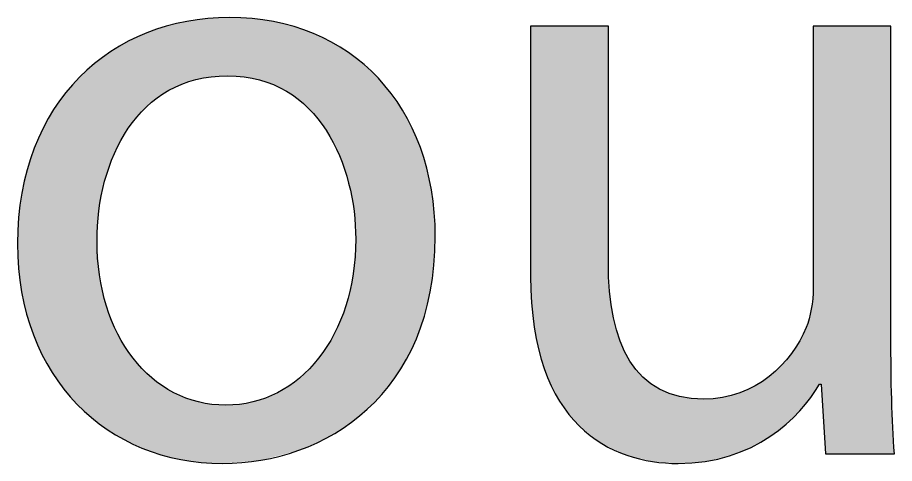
# Model space of a CAD drawing. Extents: x 0 to 360, y -268 to 0.
# Drawn here: x 21.843 to 24.821, y -160.834 to -159.32 of the extents above; entities that cross this region are included whole.
import ezdxf

# ---------------------------------------------------------------- set-up
doc = ezdxf.new("R2010")
doc.units = 0
doc.layers.add('LAYER_1', color=7, linetype='CONTINUOUS')

# ---------------------------------------------------------------- blocks, each defined once
blk = doc.blocks.new('*U111')
at = {"layer": 'LAYER_1', "color": 250}
for points in [[(22.4492, -159.5305), (22.4175, -159.3332), (22.4492, -159.3288)], [(22.4581, -159.5288), (22.4492, -159.3288), (22.4581, -159.3276)], [(22.467, -159.5272), (22.4581, -159.3276), (22.467, -159.3264)], [(22.4892, -159.5231), (22.467, -159.3264), (22.4892, -159.3233)], [(22.5011, -159.5209), (22.4892, -159.3233), (22.5011, -159.3228)], [(22.5035, -159.5207), (22.5011, -159.3228), (22.5035, -159.3227)], [(22.539, -159.5186), (22.5035, -159.3227), (22.539, -159.3211)], [(22.5509, -159.5179), (22.539, -159.3211), (22.5509, -159.3205)], [(22.5569, -159.5176), (22.5509, -159.3205), (22.5569, -159.3203)], [(22.563, -159.5179), (22.5569, -159.3203), (22.563, -159.32)], [(22.5569, -159.5176), (22.5569, -159.3203), (22.563, -159.5179)], [(22.563, -159.5179), (22.563, -159.32), (22.5974, -159.5201)], [(22.5974, -159.5201), (22.5974, -159.3216), (22.6132, -159.5211)], [(22.6132, -159.5211), (22.6132, -159.3223), (22.6395, -159.5263)], [(22.6395, -159.5263), (22.6395, -159.3235), (22.6422, -159.5268)], [(22.6422, -159.5268), (22.6422, -159.3239), (22.6651, -159.5313)], [(22.6651, -159.5313), (22.6651, -159.3271), (22.6699, -159.533)], [(22.6699, -159.533), (22.6699, -159.3278), (22.6851, -159.5382)], [(22.6851, -159.5382), (22.6851, -159.3299), (22.7126, -159.5476)], [(22.3172, -159.5927), (22.2991, -159.3662), (22.3172, -159.3601)], [(22.3301, -159.5844), (22.3172, -159.3601), (22.3301, -159.3557)], [(22.3351, -159.5811), (22.3301, -159.3557), (22.3351, -159.354)], [(22.3485, -159.5725), (22.3351, -159.354), (22.3485, -159.3494)], [(22.3573, -159.5668), (22.3485, -159.3494), (22.3573, -159.3473)], [(22.3737, -159.559), (22.3573, -159.3473), (22.3737, -159.3435)], [(22.3972, -159.5479), (22.3737, -159.3435), (22.3972, -159.3379)], [(22.4013, -159.5459), (22.3972, -159.3379), (22.4013, -159.337)], [(22.4148, -159.5416), (22.4013, -159.337), (22.4148, -159.3338)], [(22.4175, -159.5407), (22.4148, -159.3338), (22.4175, -159.3332)], [(22.7126, -159.5476), (22.7126, -159.3338), (22.7128, -159.5477)], [(22.7128, -159.5477), (22.7128, -159.3339), (22.726, -159.5543)], [(22.726, -159.5543), (22.726, -159.3371), (22.7564, -159.5696)], [(22.7564, -159.5696), (22.7564, -159.3445), (22.7647, -159.5753)], [(22.7647, -159.5753), (22.7647, -159.3465), (22.7822, -159.5873)], [(22.7822, -159.5873), (22.7822, -159.3508), (22.7959, -159.5967)], [(22.7959, -159.5967), (22.7959, -159.3557), (22.7986, -159.5991)], [(22.7986, -159.5991), (22.7986, -159.3566), (22.801, -159.6012)], [(22.801, -159.6012), (22.801, -159.3575), (22.8315, -159.6282)], [(22.2482, -159.6576), (22.2354, -159.3934), (22.2482, -159.3875)], [(22.2658, -159.639), (22.2482, -159.3875), (22.2658, -159.3795)], [(22.2659, -159.6389), (22.2658, -159.3795), (22.2659, -159.3795)], [(22.2808, -159.6231), (22.2659, -159.3795), (22.2808, -159.3726)], [(22.2823, -159.6219), (22.2808, -159.3726), (22.2823, -159.372)], [(22.2991, -159.6078), (22.2823, -159.372), (22.2991, -159.3662)], [(22.8315, -159.6282), (22.8315, -159.3683), (22.8348, -159.6319)], [(22.8348, -159.6319), (22.8348, -159.3695), (22.8479, -159.6466)], [(22.8479, -159.6466), (22.8479, -159.3741), (22.8607, -159.6609)], [(22.8607, -159.6609), (22.8607, -159.3802), (22.8633, -159.6637)], [(22.8633, -159.6637), (22.8633, -159.3814), (22.8657, -159.6672)], [(22.8657, -159.6672), (22.8657, -159.3826), (22.8912, -159.7027)], [(22.2049, -159.7217), (22.1837, -159.4216), (22.2049, -159.4091)], [(22.2079, -159.7162), (22.2049, -159.4091), (22.2079, -159.4074)], [(22.2193, -159.6957), (22.2079, -159.4074), (22.2193, -159.4007)], [(22.2354, -159.6745), (22.2193, -159.4007), (22.2354, -159.3934)], [(22.2193, -159.6956), (22.2193, -159.4007), (22.2193, -159.4007)], [(22.8912, -159.7027), (22.8912, -159.3948), (22.8938, -159.7075)], [(22.8938, -159.7075), (22.8938, -159.396), (22.9096, -159.7377)], [(22.9096, -159.7377), (22.9096, -159.4036), (22.9186, -159.7549)], [(22.9186, -159.7549), (22.9186, -159.4091), (22.9205, -159.7584)], [(22.9205, -159.7584), (22.9205, -159.4102), (22.9363, -159.7886)], [(22.9363, -159.7886), (22.9363, -159.42), (22.9582, -159.8539)], [(22.1453, -159.8579), (22.1391, -159.4508), (22.1453, -159.4462)], [(22.1476, -159.8514), (22.1453, -159.4462), (22.1476, -159.4446)], [(22.16, -159.8159), (22.1476, -159.4446), (22.16, -159.4354)], [(22.1722, -159.7811), (22.16, -159.4354), (22.1722, -159.4283)], [(22.1837, -159.7601), (22.1722, -159.4283), (22.1837, -159.4216)], [(22.9582, -159.8539), (22.9582, -159.4334), (22.9671, -159.8804)], [(22.9671, -159.8804), (22.9671, -159.4389), (22.9676, -159.8818)], [(22.9676, -159.8818), (22.9676, -159.4393), (22.9774, -159.9332)], [(22.9774, -159.9332), (22.9774, -159.4468), (22.9831, -159.9634)], [(22.1046, -160.686), (22.0942, -159.4857), (22.1046, -159.4761)], [(22.1132, -160.6924), (22.1046, -159.4761), (22.1132, -159.4698)], [(22.1046, -160.686), (22.1046, -159.4761), (22.1132, -160.6924)], [(22.1196, -159.976), (22.1132, -159.4698), (22.1196, -159.4651)], [(22.1214, -159.9666), (22.1196, -159.4651), (22.1214, -159.4638)], [(22.1391, -159.8757), (22.1214, -159.4638), (22.1391, -159.4508)], [(22.9831, -159.9634), (22.9831, -159.4512), (22.9858, -159.9778)], [(22.9858, -159.9778), (22.9858, -159.4533), (22.9917, -160.0722)], [(22.0942, -160.6781), (22.0536, -159.5226), (22.0942, -159.4857)], [(22.0942, -160.6781), (22.0942, -159.4857), (22.1046, -160.686)], [(22.045, -160.6323), (22.0072, -159.5747), (22.045, -159.5322)], [(22.0536, -160.6403), (22.045, -159.5322), (22.0536, -159.5226)], [(22.045, -160.6323), (22.045, -159.5322), (22.0536, -160.6403)], [(22.0536, -160.6403), (22.0536, -159.5226), (22.0942, -160.6781)], [(22.0004, -160.5812), (21.9659, -159.6323), (22.0004, -159.5842)], [(22.0072, -160.589), (22.0004, -159.5842), (22.0072, -159.5747)], [(22.0004, -160.5812), (22.0004, -159.5842), (22.0072, -160.589)], [(22.0072, -160.589), (22.0072, -159.5747), (22.045, -160.6323)], [(21.9606, -160.5248), (21.9299, -159.6954), (21.9606, -159.6415)], [(21.9659, -160.5322), (21.9606, -159.6415), (21.9659, -159.6323)], [(21.9606, -160.5248), (21.9606, -159.6415), (21.9659, -160.5322)], [(21.9659, -160.5322), (21.9659, -159.6323), (22.0004, -160.5812)], [(21.9261, -160.4635), (21.8997, -159.7637), (21.9261, -159.7039)], [(21.9299, -160.4702), (21.9261, -159.7039), (21.9299, -159.6954)], [(21.9261, -160.4635), (21.9261, -159.7039), (21.9299, -160.4702)], [(21.9299, -160.4702), (21.9299, -159.6954), (21.9606, -160.5248)], [(21.8972, -160.3973), (21.8755, -159.8372), (21.8972, -159.7713)], [(21.8997, -160.403), (21.8972, -159.7713), (21.8997, -159.7637)], [(21.8972, -160.3973), (21.8972, -159.7713), (21.8997, -160.403)], [(21.8997, -160.403), (21.8997, -159.7637), (21.9261, -160.4635)], [(21.8755, -160.3308), (21.8741, -159.8436), (21.8755, -159.8372)], [(21.8755, -160.3308), (21.8755, -159.8372), (21.8972, -160.3973)], [(21.8741, -160.3264), (21.8579, -159.9157), (21.8741, -159.8436)], [(21.8741, -160.3264), (21.8741, -159.8436), (21.8755, -160.3308)], [(21.8572, -160.251), (21.847, -159.9992), (21.8572, -159.9208)], [(21.8579, -160.254), (21.8572, -159.9208), (21.8579, -159.9157)], [(21.8572, -160.251), (21.8572, -159.9208), (21.8579, -160.254)], [(21.8579, -160.254), (21.8579, -159.9157), (21.8741, -160.3264)], [(21.8468, -160.1713), (21.8433, -160.0874), (21.8468, -160.0032)], [(21.847, -160.1726), (21.8468, -160.0032), (21.847, -159.9992)], [(21.8468, -160.1713), (21.8468, -160.0032), (21.847, -160.1726)], [(21.847, -160.1726), (21.847, -159.9992), (21.8572, -160.251)], [(22.9917, -160.6818), (22.9858, -160.153), (22.9917, -160.0722)], [(22.1132, -160.6924), (22.1132, -160.0784), (22.1196, -160.6972)], [(22.9858, -160.6867), (22.9831, -160.1902), (22.9858, -160.153)], [(22.1196, -160.6972), (22.1196, -160.1679), (22.1214, -160.6986)], [(22.1214, -160.6986), (22.1214, -160.1936), (22.1391, -160.7119)], [(22.9831, -160.6889), (22.9774, -160.2151), (22.9831, -160.1902)], [(22.9774, -160.6936), (22.9676, -160.2574), (22.9774, -160.2151)], [(22.1391, -160.7119), (22.1391, -160.2719), (22.1453, -160.7166)], [(22.9671, -160.7004), (22.9582, -160.2981), (22.9671, -160.2595)], [(22.9676, -160.7001), (22.9671, -160.2595), (22.9676, -160.2574)], [(22.1453, -160.7166), (22.1453, -160.2995), (22.1476, -160.7183)], [(22.1476, -160.7183), (22.1476, -160.3051), (22.16, -160.7258)], [(22.9582, -160.7063), (22.9363, -160.3511), (22.9582, -160.2981)], [(22.16, -160.7258), (22.16, -160.3358), (22.1722, -160.7331)], [(22.1722, -160.7331), (22.1722, -160.3659), (22.1837, -160.74)], [(22.9363, -160.7209), (22.9205, -160.3896), (22.9363, -160.3511)], [(22.1837, -160.74), (22.1837, -160.3944), (22.2049, -160.7528)], [(22.9186, -160.7324), (22.9096, -160.4096), (22.9186, -160.3941)], [(22.9205, -160.7314), (22.9186, -160.3941), (22.9205, -160.3896)], [(22.2049, -160.7528), (22.2049, -160.4317), (22.2079, -160.7542)], [(22.9096, -160.7371), (22.8938, -160.4371), (22.9096, -160.4096)], [(22.2079, -160.7542), (22.2079, -160.4371), (22.2193, -160.7595)], [(22.2193, -160.7595), (22.2193, -160.4532), (22.2193, -160.7596)], [(22.2193, -160.7596), (22.2193, -160.4534), (22.2354, -160.7671)], [(22.8912, -160.7469), (22.8657, -160.4765), (22.8912, -160.4406)], [(22.8938, -160.7455), (22.8912, -160.4406), (22.8938, -160.4371)], [(22.2354, -160.7671), (22.2354, -160.4763), (22.2482, -160.7731)], [(22.2482, -160.7731), (22.2482, -160.4912), (22.2658, -160.7814)], [(22.8607, -160.763), (22.8479, -160.497), (22.8607, -160.4823)], [(22.8633, -160.7617), (22.8607, -160.4823), (22.8633, -160.4794)], [(22.8657, -160.7604), (22.8633, -160.4794), (22.8657, -160.4765)], [(22.2658, -160.7814), (22.2658, -160.5117), (22.2659, -160.7814)], [(22.2659, -160.7814), (22.2659, -160.5118), (22.2808, -160.7867)], [(22.8315, -160.7751), (22.801, -160.5436), (22.8315, -160.5151)], [(22.8348, -160.7738), (22.8315, -160.5151), (22.8348, -160.5121)], [(22.8479, -160.7683), (22.8348, -160.5121), (22.8479, -160.497)], [(22.2808, -160.7867), (22.2808, -160.5259), (22.2823, -160.7872)], [(22.2823, -160.7872), (22.2823, -160.5273), (22.2991, -160.7931)], [(22.2991, -160.7931), (22.2991, -160.5432), (22.3172, -160.7995)], [(22.7959, -160.7894), (22.7822, -160.5578), (22.7959, -160.5475)], [(22.7986, -160.7887), (22.7959, -160.5475), (22.7986, -160.5454)], [(22.801, -160.7877), (22.7986, -160.5454), (22.801, -160.5436)], [(22.3172, -160.7995), (22.3172, -160.5569), (22.3301, -160.804)], [(22.3301, -160.804), (22.3301, -160.5667), (22.3351, -160.8052)], [(22.3351, -160.8052), (22.3351, -160.5705), (22.3485, -160.8085)], [(22.3485, -160.8085), (22.3485, -160.5784), (22.3573, -160.8106)], [(22.7564, -160.7998), (22.726, -160.5937), (22.7564, -160.5758)], [(22.7647, -160.7976), (22.7564, -160.5758), (22.7647, -160.5709)], [(22.7822, -160.793), (22.7647, -160.5709), (22.7822, -160.5578)], [(22.3573, -160.8106), (22.3573, -160.5837), (22.3737, -160.8146)], [(22.3737, -160.8146), (22.3737, -160.5934), (22.3972, -160.8203)], [(22.3972, -160.8203), (22.3972, -160.6038), (22.4013, -160.8209)], [(22.4013, -160.8209), (22.4013, -160.6057), (22.4148, -160.8228)], [(22.7126, -160.8113), (22.6851, -160.6118), (22.7126, -160.5996)], [(22.7128, -160.8112), (22.7126, -160.5996), (22.7128, -160.5995)], [(22.726, -160.8078), (22.7128, -160.5995), (22.726, -160.5937)], [(22.4148, -160.8228), (22.4148, -160.6116), (22.4175, -160.8232)], [(22.4175, -160.8232), (22.4175, -160.6125), (22.4492, -160.8277)], [(22.4492, -160.8277), (22.4492, -160.6222), (22.4581, -160.829)], [(22.4581, -160.829), (22.4581, -160.6249), (22.467, -160.8302)], [(22.467, -160.8302), (22.467, -160.6265), (22.4892, -160.8313)], [(22.4892, -160.8313), (22.4892, -160.6305), (22.5011, -160.8318)], [(22.5011, -160.8318), (22.5011, -160.6326), (22.5035, -160.8319)], [(22.5035, -160.8319), (22.5035, -160.6331), (22.539, -160.8336)], [(22.5569, -160.8321), (22.5509, -160.6358), (22.5569, -160.6355)], [(22.563, -160.8316), (22.5569, -160.6355), (22.563, -160.6351)], [(22.5974, -160.8287), (22.563, -160.6351), (22.5974, -160.6331)], [(22.6132, -160.8273), (22.5974, -160.6331), (22.6132, -160.6302)], [(22.6395, -160.8251), (22.6132, -160.6302), (22.6395, -160.6255)], [(22.6422, -160.8249), (22.6395, -160.6255), (22.6422, -160.625)], [(22.6651, -160.8229), (22.6422, -160.625), (22.6651, -160.618)], [(22.6699, -160.8225), (22.6651, -160.618), (22.6699, -160.6165)], [(22.6851, -160.8185), (22.6699, -160.6165), (22.6851, -160.6118)]]:
    blk.add_solid(points, dxfattribs=at)
at = {"layer": 'LAYER_1', "color": 250, "extrusion": (0, 0, -1)}
for points in [[(-22.4492, -159.5305), (-22.4492, -159.3288), (-22.4581, -159.5288)], [(-22.4581, -159.5288), (-22.4581, -159.3276), (-22.467, -159.5272)], [(-22.467, -159.5272), (-22.467, -159.3264), (-22.4892, -159.5231)], [(-22.4892, -159.5231), (-22.4892, -159.3233), (-22.5011, -159.5209)], [(-22.5011, -159.5209), (-22.5011, -159.3228), (-22.5035, -159.5207)], [(-22.5035, -159.5207), (-22.5035, -159.3227), (-22.539, -159.5186)], [(-22.539, -159.5186), (-22.539, -159.3211), (-22.5509, -159.5179)], [(-22.5509, -159.5179), (-22.5509, -159.3205), (-22.5569, -159.5176)], [(-22.5974, -159.5201), (-22.563, -159.32), (-22.5974, -159.3216)], [(-22.6132, -159.5211), (-22.5974, -159.3216), (-22.6132, -159.3223)], [(-22.6395, -159.5263), (-22.6132, -159.3223), (-22.6395, -159.3235)], [(-22.6422, -159.5268), (-22.6395, -159.3235), (-22.6422, -159.3239)], [(-22.6651, -159.5313), (-22.6422, -159.3239), (-22.6651, -159.3271)], [(-22.6699, -159.533), (-22.6651, -159.3271), (-22.6699, -159.3278)], [(-22.6851, -159.5382), (-22.6699, -159.3278), (-22.6851, -159.3299)], [(-22.7126, -159.5476), (-22.6851, -159.3299), (-22.7126, -159.3338)], [(-22.3172, -159.5927), (-22.3172, -159.3601), (-22.3301, -159.5844)], [(-22.3301, -159.5844), (-22.3301, -159.3557), (-22.3351, -159.5811)], [(-22.3351, -159.5811), (-22.3351, -159.354), (-22.3485, -159.5725)], [(-22.3485, -159.5725), (-22.3485, -159.3494), (-22.3573, -159.5668)], [(-22.3573, -159.5668), (-22.3573, -159.3473), (-22.3737, -159.559)], [(-22.3737, -159.559), (-22.3737, -159.3435), (-22.3972, -159.5479)], [(-22.3972, -159.5479), (-22.3972, -159.3379), (-22.4013, -159.5459)], [(-22.4013, -159.5459), (-22.4013, -159.337), (-22.4148, -159.5416)], [(-22.4148, -159.5416), (-22.4148, -159.3338), (-22.4175, -159.5407)], [(-22.4175, -159.5407), (-22.4175, -159.3332), (-22.4492, -159.5305)], [(-22.7128, -159.5477), (-22.7126, -159.3338), (-22.7128, -159.3339)], [(-22.726, -159.5543), (-22.7128, -159.3339), (-22.726, -159.3371)], [(-22.7564, -159.5696), (-22.726, -159.3371), (-22.7564, -159.3445)], [(-22.7647, -159.5753), (-22.7564, -159.3445), (-22.7647, -159.3465)], [(-22.7822, -159.5873), (-22.7647, -159.3465), (-22.7822, -159.3508)], [(-22.7959, -159.5967), (-22.7822, -159.3508), (-22.7959, -159.3557)], [(-22.7986, -159.5991), (-22.7959, -159.3557), (-22.7986, -159.3566)], [(-22.801, -159.6012), (-22.7986, -159.3566), (-22.801, -159.3575)], [(-22.8315, -159.6282), (-22.801, -159.3575), (-22.8315, -159.3683)], [(-22.2482, -159.6576), (-22.2482, -159.3875), (-22.2658, -159.639)], [(-22.2658, -159.639), (-22.2658, -159.3795), (-22.2659, -159.6389)], [(-22.2659, -159.6389), (-22.2659, -159.3795), (-22.2808, -159.6231)], [(-22.2808, -159.6231), (-22.2808, -159.3726), (-22.2823, -159.6219)], [(-22.2823, -159.6219), (-22.2823, -159.372), (-22.2991, -159.6078)], [(-22.2991, -159.6078), (-22.2991, -159.3662), (-22.3172, -159.5927)], [(-22.8348, -159.6319), (-22.8315, -159.3683), (-22.8348, -159.3695)], [(-22.8479, -159.6466), (-22.8348, -159.3695), (-22.8479, -159.3741)], [(-22.8607, -159.6609), (-22.8479, -159.3741), (-22.8607, -159.3802)], [(-22.8633, -159.6637), (-22.8607, -159.3802), (-22.8633, -159.3814)], [(-22.8657, -159.6672), (-22.8633, -159.3814), (-22.8657, -159.3826)], [(-22.8912, -159.7027), (-22.8657, -159.3826), (-22.8912, -159.3948)], [(-22.2049, -159.7217), (-22.2049, -159.4091), (-22.2079, -159.7162)], [(-22.2079, -159.7162), (-22.2079, -159.4074), (-22.2193, -159.6957)], [(-22.2193, -159.6957), (-22.2193, -159.4007), (-22.2193, -159.6956)], [(-22.2193, -159.6956), (-22.2193, -159.4007), (-22.2354, -159.6745)], [(-22.2354, -159.6745), (-22.2354, -159.3934), (-22.2482, -159.6576)], [(-22.8938, -159.7075), (-22.8912, -159.3948), (-22.8938, -159.396)], [(-22.9096, -159.7377), (-22.8938, -159.396), (-22.9096, -159.4036)], [(-22.9186, -159.7549), (-22.9096, -159.4036), (-22.9186, -159.4091)], [(-22.9205, -159.7584), (-22.9186, -159.4091), (-22.9205, -159.4102)], [(-22.9363, -159.7886), (-22.9205, -159.4102), (-22.9363, -159.42)], [(-22.9582, -159.8539), (-22.9363, -159.42), (-22.9582, -159.4334)], [(-22.1453, -159.8579), (-22.1453, -159.4462), (-22.1476, -159.8514)], [(-22.1476, -159.8514), (-22.1476, -159.4446), (-22.16, -159.8159)], [(-22.16, -159.8159), (-22.16, -159.4354), (-22.1722, -159.7811)], [(-22.1722, -159.7811), (-22.1722, -159.4283), (-22.1837, -159.7601)], [(-22.1837, -159.7601), (-22.1837, -159.4216), (-22.2049, -159.7217)], [(-22.9671, -159.8804), (-22.9582, -159.4334), (-22.9671, -159.4389)], [(-22.9676, -159.8818), (-22.9671, -159.4389), (-22.9676, -159.4393)], [(-22.9774, -159.9332), (-22.9676, -159.4393), (-22.9774, -159.4468)], [(-22.9831, -159.9634), (-22.9774, -159.4468), (-22.9831, -159.4512)], [(-22.1132, -160.0784), (-22.1132, -159.4698), (-22.1196, -159.976)], [(-22.1196, -159.976), (-22.1196, -159.4651), (-22.1214, -159.9666)], [(-22.1214, -159.9666), (-22.1214, -159.4638), (-22.1391, -159.8757)], [(-22.1391, -159.8757), (-22.1391, -159.4508), (-22.1453, -159.8579)], [(-22.9858, -159.9778), (-22.9831, -159.4512), (-22.9858, -159.4533)], [(-22.9917, -160.0722), (-22.9858, -159.4533), (-22.9917, -159.4579)], [(-22.9917, -160.6818), (-22.9917, -159.4579), (-23.0202, -160.6584)], [(-23.0202, -160.6584), (-22.9917, -159.4579), (-23.0202, -159.4799)], [(-23.0202, -160.6584), (-23.0202, -159.4799), (-23.0307, -160.6497)], [(-23.0307, -160.6497), (-23.0202, -159.4799), (-23.0307, -159.49)], [(-23.0307, -160.6497), (-23.0307, -159.49), (-23.0686, -160.6112)], [(-23.0686, -160.6112), (-23.0307, -159.49), (-23.0686, -159.5263)], [(-23.0686, -160.6112), (-23.0686, -159.5263), (-23.08, -160.5995)], [(-23.08, -160.5995), (-23.0686, -159.5263), (-23.08, -159.5399)], [(-23.08, -160.5995), (-23.08, -159.5399), (-23.112, -160.5589)], [(-23.112, -160.5589), (-23.08, -159.5399), (-23.112, -159.5778)], [(-23.112, -160.5589), (-23.112, -159.5778), (-23.1247, -160.5429)], [(-23.1247, -160.5429), (-23.112, -159.5778), (-23.1247, -159.5964)], [(-23.1247, -160.5429), (-23.1247, -159.5964), (-23.1504, -160.5016)], [(-23.1504, -160.5016), (-23.1247, -159.5964), (-23.1504, -159.6343)], [(-23.1504, -160.5016), (-23.1504, -159.6343), (-23.1641, -160.4798)], [(-23.1641, -160.4798), (-23.1504, -159.6343), (-23.1641, -159.6595)], [(-23.1641, -160.4798), (-23.1641, -159.6595), (-23.1835, -160.4394)], [(-23.1835, -160.4394), (-23.1641, -159.6595), (-23.1835, -159.6955)], [(-23.1835, -160.4394), (-23.1835, -159.6955), (-23.1976, -160.4101)], [(-23.1976, -160.4101), (-23.1835, -159.6955), (-23.1976, -159.7291)], [(-23.1976, -160.4101), (-23.1976, -159.7291), (-23.2111, -160.3722)], [(-23.2111, -160.3722), (-23.1976, -159.7291), (-23.2111, -159.7611)], [(-23.2111, -160.3722), (-23.2111, -159.7611), (-23.2247, -160.3337)], [(-23.2247, -160.3337), (-23.2111, -159.7611), (-23.2247, -159.8049)], [(-23.2247, -160.3337), (-23.2247, -159.8049), (-23.2329, -160.3001)], [(-23.2329, -160.3001), (-23.2247, -159.8049), (-23.2329, -159.8309)], [(-23.2329, -160.3001), (-23.2329, -159.8309), (-23.2448, -160.2505)], [(-23.2448, -160.2505), (-23.2329, -159.8309), (-23.2448, -159.8868)], [(-23.2448, -160.2505), (-23.2448, -159.8868), (-23.2487, -160.2227)], [(-23.2487, -160.2227), (-23.2448, -159.8868), (-23.2487, -159.9047)], [(-23.2487, -160.2227), (-23.2487, -159.9047), (-23.2573, -160.1604)], [(-23.2573, -160.1604), (-23.2487, -159.9047), (-23.2573, -159.974)], [(-23.2573, -160.1604), (-23.2573, -159.974), (-23.2584, -160.1372)], [(-23.2584, -160.1372), (-23.2573, -159.974), (-23.2584, -159.9823)], [(-23.2584, -160.1372), (-23.2584, -159.9823), (-23.2616, -160.0633)], [(-22.1196, -160.6972), (-22.1132, -160.0784), (-22.1196, -160.1679)], [(-22.9858, -160.6867), (-22.9858, -160.153), (-22.9917, -160.6818)], [(-22.1214, -160.6986), (-22.1196, -160.1679), (-22.1214, -160.1936)], [(-22.1391, -160.7119), (-22.1214, -160.1936), (-22.1391, -160.2719)], [(-22.9831, -160.6889), (-22.9831, -160.1902), (-22.9858, -160.6867)], [(-22.9774, -160.6936), (-22.9774, -160.2151), (-22.9831, -160.6889)], [(-22.1453, -160.7166), (-22.1391, -160.2719), (-22.1453, -160.2995)], [(-22.9671, -160.7004), (-22.9671, -160.2595), (-22.9676, -160.7001)], [(-22.9676, -160.7001), (-22.9676, -160.2574), (-22.9774, -160.6936)], [(-22.1476, -160.7183), (-22.1453, -160.2995), (-22.1476, -160.3051)], [(-22.16, -160.7258), (-22.1476, -160.3051), (-22.16, -160.3358)], [(-22.9582, -160.7063), (-22.9582, -160.2981), (-22.9671, -160.7004)], [(-22.1722, -160.7331), (-22.16, -160.3358), (-22.1722, -160.3659)], [(-22.1837, -160.74), (-22.1722, -160.3659), (-22.1837, -160.3944)], [(-22.9363, -160.7209), (-22.9363, -160.3511), (-22.9582, -160.7063)], [(-22.2049, -160.7528), (-22.1837, -160.3944), (-22.2049, -160.4317)], [(-22.9186, -160.7324), (-22.9186, -160.3941), (-22.9205, -160.7314)], [(-22.9205, -160.7314), (-22.9205, -160.3896), (-22.9363, -160.7209)], [(-22.2079, -160.7542), (-22.2049, -160.4317), (-22.2079, -160.4371)], [(-22.9096, -160.7371), (-22.9096, -160.4096), (-22.9186, -160.7324)], [(-22.2193, -160.7595), (-22.2079, -160.4371), (-22.2193, -160.4532)], [(-22.2193, -160.7596), (-22.2193, -160.4532), (-22.2193, -160.4534)], [(-22.2354, -160.7671), (-22.2193, -160.4534), (-22.2354, -160.4763)], [(-22.8912, -160.7469), (-22.8912, -160.4406), (-22.8938, -160.7455)], [(-22.8938, -160.7455), (-22.8938, -160.4371), (-22.9096, -160.7371)], [(-22.2482, -160.7731), (-22.2354, -160.4763), (-22.2482, -160.4912)], [(-22.2658, -160.7814), (-22.2482, -160.4912), (-22.2658, -160.5117)], [(-22.8607, -160.763), (-22.8607, -160.4823), (-22.8633, -160.7617)], [(-22.8633, -160.7617), (-22.8633, -160.4794), (-22.8657, -160.7604)], [(-22.8657, -160.7604), (-22.8657, -160.4765), (-22.8912, -160.7469)], [(-22.2659, -160.7814), (-22.2658, -160.5117), (-22.2659, -160.5118)], [(-22.2808, -160.7867), (-22.2659, -160.5118), (-22.2808, -160.5259)], [(-22.8315, -160.7751), (-22.8315, -160.5151), (-22.8348, -160.7738)], [(-22.8348, -160.7738), (-22.8348, -160.5121), (-22.8479, -160.7683)], [(-22.8479, -160.7683), (-22.8479, -160.497), (-22.8607, -160.763)], [(-22.2823, -160.7872), (-22.2808, -160.5259), (-22.2823, -160.5273)], [(-22.2991, -160.7931), (-22.2823, -160.5273), (-22.2991, -160.5432)], [(-22.3172, -160.7995), (-22.2991, -160.5432), (-22.3172, -160.5569)], [(-22.7959, -160.7894), (-22.7959, -160.5475), (-22.7986, -160.7887)], [(-22.7986, -160.7887), (-22.7986, -160.5454), (-22.801, -160.7877)], [(-22.801, -160.7877), (-22.801, -160.5436), (-22.8315, -160.7751)], [(-22.3301, -160.804), (-22.3172, -160.5569), (-22.3301, -160.5667)], [(-22.3351, -160.8052), (-22.3301, -160.5667), (-22.3351, -160.5705)], [(-22.3485, -160.8085), (-22.3351, -160.5705), (-22.3485, -160.5784)], [(-22.3573, -160.8106), (-22.3485, -160.5784), (-22.3573, -160.5837)], [(-22.7564, -160.7998), (-22.7564, -160.5758), (-22.7647, -160.7976)], [(-22.7647, -160.7976), (-22.7647, -160.5709), (-22.7822, -160.793)], [(-22.7822, -160.793), (-22.7822, -160.5578), (-22.7959, -160.7894)], [(-22.3737, -160.8146), (-22.3573, -160.5837), (-22.3737, -160.5934)], [(-22.3972, -160.8203), (-22.3737, -160.5934), (-22.3972, -160.6038)], [(-22.4013, -160.8209), (-22.3972, -160.6038), (-22.4013, -160.6057)], [(-22.4148, -160.8228), (-22.4013, -160.6057), (-22.4148, -160.6116)], [(-22.7126, -160.8113), (-22.7126, -160.5996), (-22.7128, -160.8112)], [(-22.7128, -160.8112), (-22.7128, -160.5995), (-22.726, -160.8078)], [(-22.726, -160.8078), (-22.726, -160.5937), (-22.7564, -160.7998)], [(-22.4175, -160.8232), (-22.4148, -160.6116), (-22.4175, -160.6125)], [(-22.4492, -160.8277), (-22.4175, -160.6125), (-22.4492, -160.6222)], [(-22.4581, -160.829), (-22.4492, -160.6222), (-22.4581, -160.6249)], [(-22.467, -160.8302), (-22.4581, -160.6249), (-22.467, -160.6265)], [(-22.4892, -160.8313), (-22.467, -160.6265), (-22.4892, -160.6305)], [(-22.5011, -160.8318), (-22.4892, -160.6305), (-22.5011, -160.6326)], [(-22.5035, -160.8319), (-22.5011, -160.6326), (-22.5035, -160.6331)], [(-22.539, -160.8336), (-22.5035, -160.6331), (-22.539, -160.6352)], [(-22.539, -160.8336), (-22.539, -160.6352), (-22.5509, -160.8326)], [(-22.5509, -160.8326), (-22.539, -160.6352), (-22.5509, -160.6358)], [(-22.5509, -160.8326), (-22.5509, -160.6358), (-22.5569, -160.8321)], [(-22.5569, -160.8321), (-22.5569, -160.6355), (-22.563, -160.8316)], [(-22.563, -160.8316), (-22.563, -160.6351), (-22.5974, -160.8287)], [(-22.5974, -160.8287), (-22.5974, -160.6331), (-22.6132, -160.8273)], [(-22.6132, -160.8273), (-22.6132, -160.6302), (-22.6395, -160.8251)], [(-22.6395, -160.8251), (-22.6395, -160.6255), (-22.6422, -160.8249)], [(-22.6422, -160.8249), (-22.6422, -160.625), (-22.6651, -160.8229)], [(-22.6651, -160.8229), (-22.6651, -160.618), (-22.6699, -160.8225)], [(-22.6699, -160.8225), (-22.6699, -160.6165), (-22.6851, -160.8185)], [(-22.6851, -160.8185), (-22.6851, -160.6118), (-22.7126, -160.8113)]]:
    blk.add_solid(points, dxfattribs=at)
blk = doc.blocks.new('*U112')
at = {"layer": 'LAYER_1', "color": 250}
for points in [[(23.5855, -160.1983), (23.5855, -159.3496), (23.5886, -160.2889)], [(23.5886, -160.2889), (23.5886, -159.3496), (23.5976, -160.371)], [(23.5976, -160.371), (23.5976, -159.3496), (23.6122, -160.445)], [(23.6122, -160.445), (23.6122, -159.3496), (23.6317, -160.5112)], [(23.6317, -160.5112), (23.6317, -159.3496), (23.6557, -160.5701)], [(23.6557, -160.5701), (23.6557, -159.3496), (23.6838, -160.6219)], [(23.6838, -160.6219), (23.6838, -159.3496), (23.7155, -160.667)], [(23.7155, -160.667), (23.7155, -159.3496), (23.7504, -160.7059)], [(23.7504, -160.7059), (23.7504, -159.3496), (23.8276, -160.7661)], [(23.8276, -160.7661), (23.8276, -159.3496), (23.8494, -160.7763)], [(24.572, -160.5642), (24.572, -159.3496), (24.587, -160.8005)], [(23.8494, -160.7763), (23.8494, -160.1501), (23.8536, -160.7783)], [(23.8536, -160.7783), (23.8536, -160.2492), (23.8667, -160.7844)], [(24.5449, -160.5968), (24.5386, -160.3101), (24.5449, -160.2369)], [(24.5386, -160.6067), (24.537, -160.3158), (24.5386, -160.3101)], [(23.8667, -160.7844), (23.8667, -160.339), (23.8894, -160.795)], [(24.537, -160.6092), (24.521, -160.372), (24.537, -160.3158)], [(24.521, -160.6289), (24.4995, -160.4168), (24.521, -160.372)], [(23.8894, -160.795), (23.8894, -160.4184), (23.9118, -160.8055)], [(24.4994, -160.6554), (24.4713, -160.4605), (24.4994, -160.417)], [(24.4995, -160.6552), (24.4994, -160.417), (24.4995, -160.4168)], [(24.4713, -160.6829), (24.4532, -160.482), (24.4713, -160.4605)], [(23.9118, -160.8055), (23.9118, -160.4642), (23.9225, -160.8082)], [(23.9225, -160.8082), (23.9225, -160.486), (23.9667, -160.819)], [(24.4532, -160.7006), (24.4365, -160.5016), (24.4532, -160.482)], [(24.4365, -160.7132), (24.398, -160.5362), (24.4365, -160.5016)], [(23.9667, -160.819), (23.9667, -160.5407), (23.9993, -160.8271)], [(24.3955, -160.744), (24.3484, -160.5698), (24.3955, -160.5385)], [(24.398, -160.7426), (24.3955, -160.5385), (24.398, -160.5362)], [(23.9993, -160.8271), (23.9993, -160.5643), (24.0227, -160.8288)], [(24.0227, -160.8288), (24.0227, -160.5813), (24.0862, -160.8336)], [(24.3339, -160.7791), (24.2954, -160.594), (24.3339, -160.5764)], [(24.3484, -160.7708), (24.3339, -160.5764), (24.3484, -160.5698)], [(24.237, -160.8133), (24.1782, -160.6147), (24.237, -160.6096)], [(24.2607, -160.8079), (24.237, -160.6096), (24.2607, -160.6033)], [(24.2954, -160.7942), (24.2607, -160.6033), (24.2954, -160.594)], [(24.1782, -160.8268), (24.1732, -160.6152), (24.1782, -160.6147)]]:
    blk.add_solid(points, dxfattribs=at)
at = {"layer": 'LAYER_1', "color": 250, "extrusion": (0, 0, -1)}
for points in [[(-23.5886, -160.2889), (-23.5855, -159.3496), (-23.5886, -159.3496)], [(-23.5976, -160.371), (-23.5886, -159.3496), (-23.5976, -159.3496)], [(-23.6122, -160.445), (-23.5976, -159.3496), (-23.6122, -159.3496)], [(-23.6317, -160.5112), (-23.6122, -159.3496), (-23.6317, -159.3496)], [(-23.6557, -160.5701), (-23.6317, -159.3496), (-23.6557, -159.3496)], [(-23.6838, -160.6219), (-23.6557, -159.3496), (-23.6838, -159.3496)], [(-23.7155, -160.667), (-23.6838, -159.3496), (-23.7155, -159.3496)], [(-23.7504, -160.7059), (-23.7155, -159.3496), (-23.7504, -159.3496)], [(-23.8276, -160.7661), (-23.7504, -159.3496), (-23.8276, -159.3496)], [(-23.8494, -160.7763), (-23.8276, -159.3496), (-23.8494, -159.3496)], [(-24.5449, -160.5968), (-24.5449, -159.3496), (-24.5659, -160.5642)], [(-24.5659, -160.5642), (-24.5449, -159.3496), (-24.5659, -159.3496)], [(-24.5659, -160.5642), (-24.5659, -159.3496), (-24.572, -160.5642)], [(-24.572, -160.5642), (-24.5659, -159.3496), (-24.572, -159.3496)], [(-24.587, -160.8005), (-24.572, -159.3496), (-24.587, -159.3496)], [(-24.587, -160.8005), (-24.587, -159.3496), (-24.8088, -160.8005)], [(-24.8088, -160.8005), (-24.587, -159.3496), (-24.8088, -159.3496)], [(-23.8536, -160.7783), (-23.8494, -160.1501), (-23.8536, -160.2492)], [(-23.8667, -160.7844), (-23.8536, -160.2492), (-23.8667, -160.339)], [(-24.5386, -160.6067), (-24.5386, -160.3101), (-24.5449, -160.5968)], [(-23.8894, -160.795), (-23.8667, -160.339), (-23.8894, -160.4184)], [(-24.537, -160.6092), (-24.537, -160.3158), (-24.5386, -160.6067)], [(-24.521, -160.6289), (-24.521, -160.372), (-24.537, -160.6092)], [(-24.8088, -160.8005), (-24.8088, -160.4023), (-24.8115, -160.8005)], [(-24.8115, -160.8005), (-24.8088, -160.4023), (-24.8115, -160.6161)], [(-23.9118, -160.8055), (-23.8894, -160.4184), (-23.9118, -160.4642)], [(-24.4994, -160.6554), (-24.4994, -160.417), (-24.4995, -160.6552)], [(-24.4995, -160.6552), (-24.4995, -160.4168), (-24.521, -160.6289)], [(-24.4713, -160.6829), (-24.4713, -160.4605), (-24.4994, -160.6554)], [(-23.9225, -160.8082), (-23.9118, -160.4642), (-23.9225, -160.486)], [(-23.9667, -160.819), (-23.9225, -160.486), (-23.9667, -160.5407)], [(-24.4532, -160.7006), (-24.4532, -160.482), (-24.4713, -160.6829)], [(-24.4365, -160.7132), (-24.4365, -160.5016), (-24.4532, -160.7006)], [(-23.9993, -160.8271), (-23.9667, -160.5407), (-23.9993, -160.5643)], [(-24.3955, -160.744), (-24.3955, -160.5385), (-24.398, -160.7426)], [(-24.398, -160.7426), (-24.398, -160.5362), (-24.4365, -160.7132)], [(-24.0227, -160.8288), (-23.9993, -160.5643), (-24.0227, -160.5813)], [(-24.0862, -160.8336), (-24.0227, -160.5813), (-24.0862, -160.6046)], [(-24.3339, -160.7791), (-24.3339, -160.5764), (-24.3484, -160.7708)], [(-24.3484, -160.7708), (-24.3484, -160.5698), (-24.3955, -160.744)], [(-24.0862, -160.8336), (-24.0862, -160.6046), (-24.0913, -160.8332)], [(-24.0913, -160.8332), (-24.0862, -160.6046), (-24.0913, -160.6065)], [(-24.0913, -160.8332), (-24.0913, -160.6065), (-24.1732, -160.8272)], [(-24.1732, -160.8272), (-24.0913, -160.6065), (-24.1732, -160.6152)], [(-24.237, -160.8133), (-24.237, -160.6096), (-24.2607, -160.8079)], [(-24.2607, -160.8079), (-24.2607, -160.6033), (-24.2954, -160.7942)], [(-24.2954, -160.7942), (-24.2954, -160.594), (-24.3339, -160.7791)], [(-24.1732, -160.8272), (-24.1732, -160.6152), (-24.1782, -160.8268)], [(-24.1782, -160.8268), (-24.1782, -160.6147), (-24.237, -160.8133)], [(-24.8115, -160.8005), (-24.8115, -160.6161), (-24.8209, -160.8005)]]:
    blk.add_solid(points, dxfattribs=at)
blk = doc.blocks.new('BLOCK_15')
at = {"layer": 'LAYER_1'}
for points, knots in [([(23.2616, -160.0633), (23.2616, -160.6), (22.8868, -160.8336), (22.539, -160.8336), (22.1492, -160.8336), (21.8433, -160.5456), (21.8433, -160.0874), (21.8433, -159.6044), (22.1642, -159.32), (22.563, -159.32), (22.9796, -159.32), (23.2616, -159.6223), (23.2616, -160.0633)], [0, 0, 0, 0, 1, 1, 1, 2, 2, 2, 3, 3, 3, 4, 4, 4, 4]), ([(24.8088, -160.4023), (24.8088, -160.5552), (24.8119, -160.6868), (24.8209, -160.8005), (24.8209, -160.8005), (24.587, -160.8005), (24.587, -160.8005), (24.587, -160.8005), (24.572, -160.5642), (24.572, -160.5642), (24.572, -160.5642), (24.5659, -160.5642), (24.5659, -160.5642), (24.5, -160.6806), (24.3441, -160.8336), (24.0862, -160.8336), (23.8583, -160.8336), (23.5855, -160.7047), (23.5855, -160.1983), (23.5855, -160.1983), (23.5855, -159.3496), (23.5855, -159.3496), (23.5855, -159.3496), (23.8494, -159.3496), (23.8494, -159.3496), (23.8494, -159.3496), (23.8494, -160.1501), (23.8494, -160.1501), (23.8494, -160.4257), (23.9364, -160.6152), (24.1732, -160.6152), (24.3501, -160.6152), (24.4731, -160.4918), (24.521, -160.372), (24.536, -160.3361), (24.5449, -160.2879), (24.5449, -160.2369), (24.5449, -160.2369), (24.5449, -159.3496), (24.5449, -159.3496), (24.5449, -159.3496), (24.8088, -159.3496), (24.8088, -159.3496), (24.8088, -159.3496), (24.8088, -160.4023), (24.8088, -160.4023)], [0, 0, 0, 0, 1, 1, 1, 2, 2, 2, 3, 3, 3, 4, 4, 4, 5, 5, 5, 6, 6, 6, 7, 7, 7, 8, 8, 8, 9, 9, 9, 10, 10, 10, 11, 11, 11, 12, 12, 12, 13, 13, 13, 14, 14, 14, 15, 15, 15, 15]), ([(22.1132, -160.0784), (22.1132, -160.3961), (22.293, -160.6358), (22.5509, -160.6358), (22.8027, -160.6358), (22.9917, -160.3988), (22.9917, -160.0722), (22.9917, -159.8262), (22.8687, -159.5176), (22.5569, -159.5176), (22.2481, -159.5176), (22.1132, -159.8056), (22.1132, -160.0784)], [0, 0, 0, 0, 1, 1, 1, 2, 2, 2, 3, 3, 3, 4, 4, 4, 4])]:
    blk.add_open_spline(points, degree=3, knots=knots, dxfattribs=at)
at = {"layer": 'LAYER_1', "color": 250}
for name in ['*U111', '*U112']:
    blk.add_blockref(name, (0, 0), dxfattribs=at)
blk = doc.blocks.new('BLOCK_4')
at = {"layer": 'LAYER_1'}
blk.add_blockref('BLOCK_15', (0, 0), dxfattribs=at)

msp = doc.modelspace()

# ---------------------------------------------------------------- block references
at = {"layer": 'LAYER_1'}
msp.add_blockref('BLOCK_4', (0, 0), dxfattribs=at)

doc.saveas('drawing.dxf')
